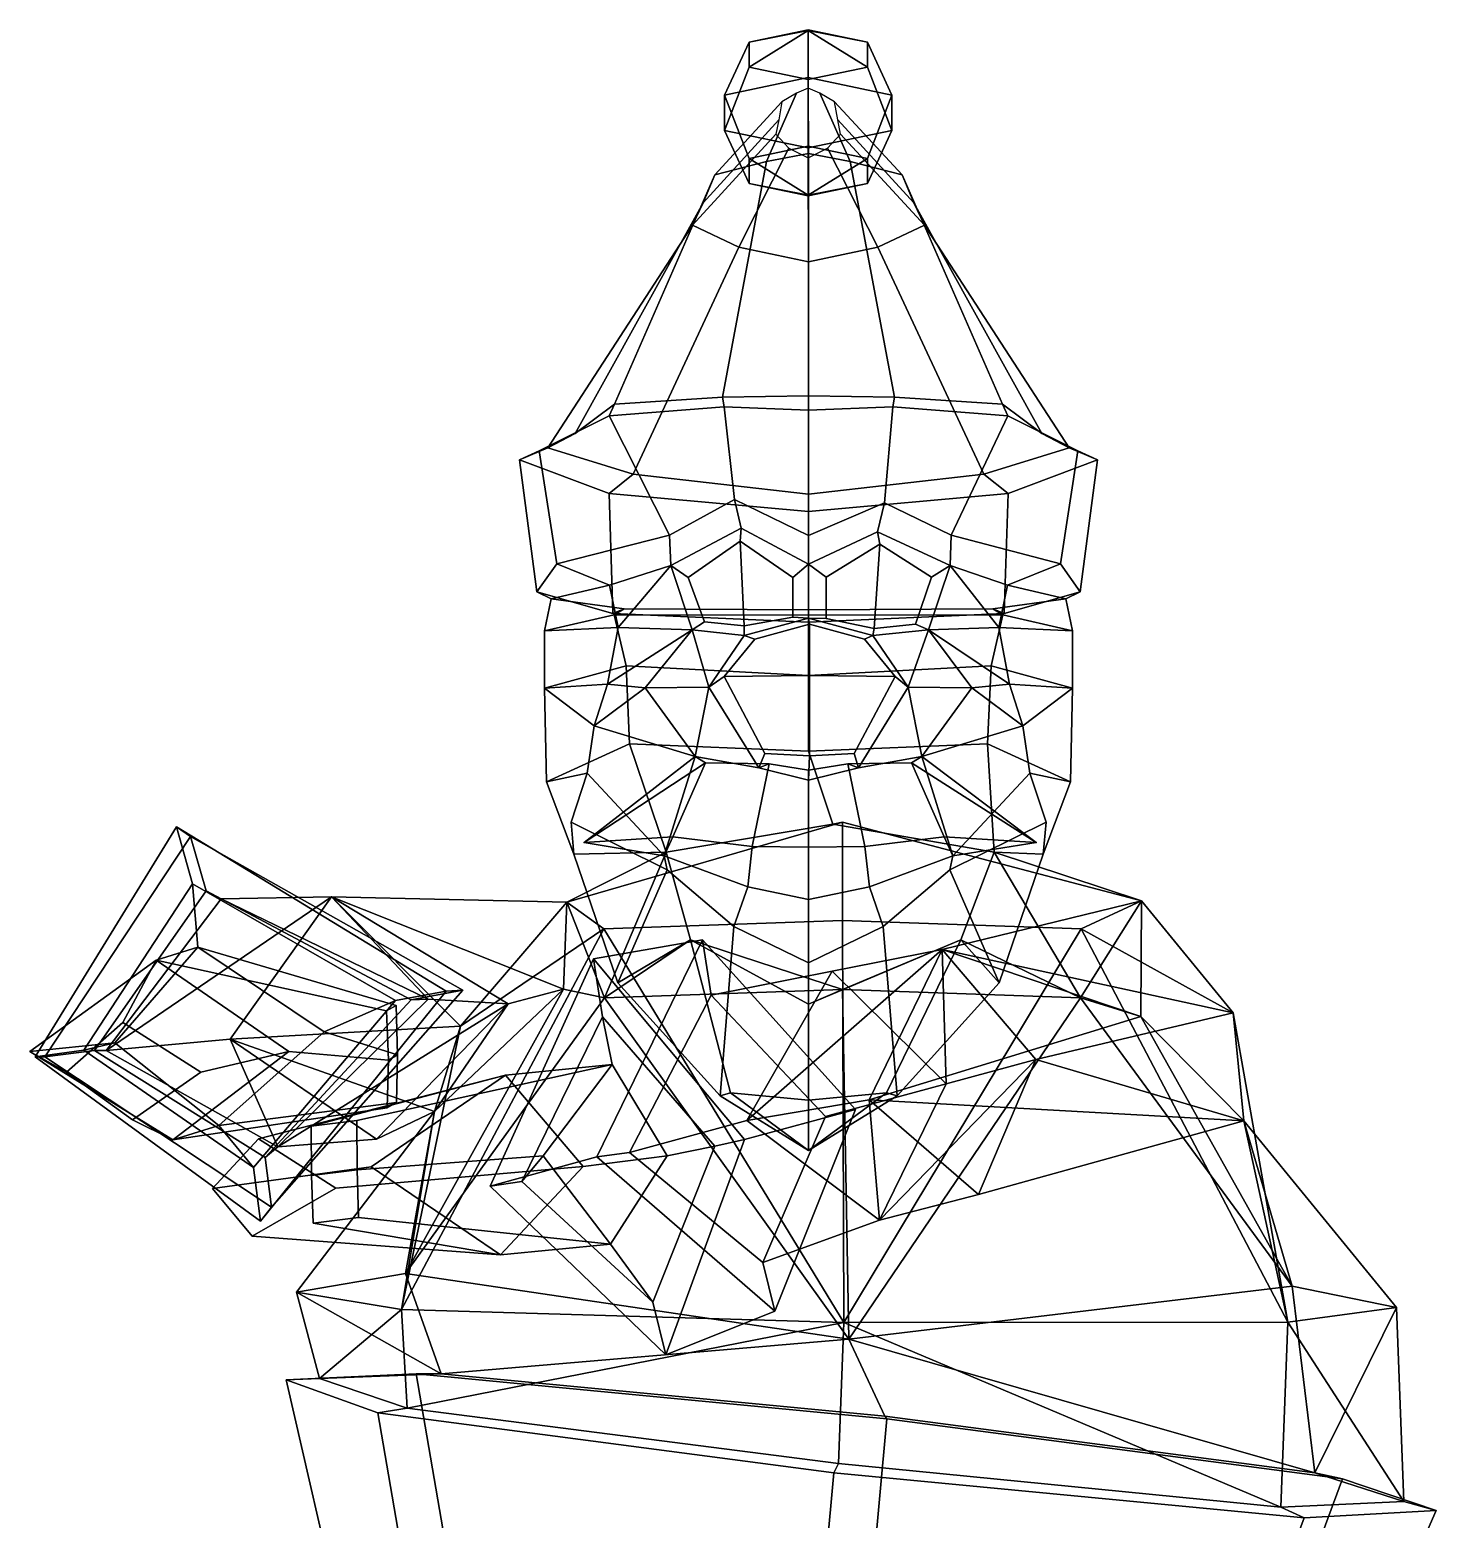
# Model space of a CAD drawing. Extents: x -189 to 135, y -160 to 354.
# Drawn here: x -188.8 to 134.8, y 11.5 to 354.3 of the extents above; entities that cross this region are included whole.
import ezdxf

# ---------------------------------------------------------------- set-up
doc = ezdxf.new("R2010")
doc.units = 0

msp = doc.modelspace()

# ---------------------------------------------------------------- linework, layer by layer
for p in [(-61.246037, 167.250183, 68.868019), (42.760532, 167.250183, 68.868019)]:
    msp.add_point(p)
for points in [[(-23.325203, 351.411102, -37.541473), (-9.716311, 354.270081, -44.436543), (-9.71631, 343.254242, -55.698215), (-28.96221, 339.21109, -45.947186)], [(-9.716318, 342.834259, -16.856428), (-9.716314, 354.0961, -28.347719), (-23.325207, 345.693207, -23.751446)], [(-23.325207, 345.693207, -23.751446), (-9.716314, 354.0961, -28.347719), (-23.325203, 351.411102, -37.541473)], [(-9.716314, 354.0961, -28.347719), (-9.716311, 354.270081, -44.436543), (-23.325203, 351.411102, -37.541473)], [(-9.716318, 342.834259, -16.856428), (3.892607, 345.693207, -23.751442), (-9.716314, 354.0961, -28.347719)], [(-9.716314, 354.0961, -28.347719), (3.89261, 351.411102, -37.54147), (-9.716311, 354.270081, -44.436543)], [(3.892607, 345.693207, -23.751442), (3.89261, 351.411102, -37.54147), (-9.716314, 354.0961, -28.347719)], [(3.89261, 351.411102, -37.54147), (9.529583, 339.21109, -45.947182), (-9.71631, 343.254242, -55.698215), (-9.716311, 354.270081, -44.436543)], [(-28.962214, 331.124756, -26.445065), (-23.325207, 345.693207, -23.751446), (-23.325203, 351.411102, -37.541473), (-28.96221, 339.21109, -45.947186)], [(9.529578, 331.124756, -26.445061), (9.529583, 339.21109, -45.947182), (3.89261, 351.411102, -37.54147), (3.892607, 345.693207, -23.751442)], [(-9.716318, 327.081604, -16.694059), (-9.716318, 342.834259, -16.856428), (-23.325207, 345.693207, -23.751446), (-28.962214, 331.124756, -26.445065)], [(-23.325201, 324.642609, -48.640751), (-28.96221, 339.21109, -45.947186), (-9.71631, 343.254242, -55.698215), (-9.71631, 327.501556, -55.535816)], [(-9.716318, 327.081604, -16.694059), (9.529578, 331.124756, -26.445061), (3.892607, 345.693207, -23.751442), (-9.716318, 342.834259, -16.856428)], [(3.89261, 324.642609, -48.640747), (-9.71631, 327.501556, -55.535816), (-9.71631, 343.254242, -55.698215), (9.529583, 339.21109, -45.947182)], [(-12.421725, 339.680786, -24.377979), (-15.762225, 337.685394, -25.217972), (-31.231339, 320.869385, 27.501934), (-19.30098, 323.973419, 32.629059)], [(-9.726303, 340.845306, -23.887758), (-12.421725, 339.680786, -24.377979), (-19.30098, 323.973419, 32.629059), (-9.674472, 325.784943, 35.621243)], [(-9.726303, 340.845306, -23.887758), (-9.674472, 325.784943, 35.621243), (-0.047965, 323.973419, 32.629063), (-7.030881, 339.680786, -24.377977)], [(-7.030881, 339.680786, -24.377977), (-0.047965, 323.973419, 32.629063), (11.882394, 320.869354, 27.501938), (-3.690381, 337.685364, -25.21797)], [(-15.762225, 337.685394, -25.217972), (-16.512241, 333.5755, -26.948055), (-33.909966, 314.476013, 16.941765), (-31.231339, 320.869385, 27.501934)], [(-28.962214, 331.124756, -26.445065), (-28.96221, 339.21109, -45.947186), (-23.325201, 324.642609, -48.640751), (-23.325205, 318.924713, -34.850719)], [(-3.690381, 337.685364, -25.21797), (11.882394, 320.869354, 27.501938), (14.561018, 314.476013, 16.941769), (-2.940366, 333.5755, -26.948053)], [(9.529578, 331.124756, -26.445061), (3.892606, 318.924713, -34.850716), (3.89261, 324.642609, -48.640747), (9.529583, 339.21109, -45.947182)], [(-16.512241, 333.5755, -26.948055), (-17.198902, 330.260315, -28.343615), (-36.362324, 309.318878, 8.423484), (-33.909966, 314.476013, 16.941765)], [(-2.940366, 333.5755, -26.948053), (14.561018, 314.476013, 16.941769), (17.01338, 309.318878, 8.423487), (-2.253705, 330.260284, -28.343613)], [(-17.198902, 330.260315, -28.343615), (-14.197957, 327.019592, -29.707785), (-25.644663, 304.277618, 0.096671), (-36.362324, 309.318878, 8.423484)], [(-9.716318, 327.081604, -16.694059), (-28.962214, 331.124756, -26.445065), (-23.325205, 318.924713, -34.850719), (-9.716315, 316.065765, -27.955706)], [(-9.716318, 327.081604, -16.694059), (-9.716315, 316.065765, -27.955706), (3.892606, 318.924713, -34.850716), (9.529578, 331.124756, -26.445061)], [(-2.253705, 330.260284, -28.343613), (17.01338, 309.318878, 8.423487), (6.295712, 304.277618, 0.096673), (-5.254653, 327.019592, -29.707783)], [(-9.646475, 270.067078, 78.270561), (-9.674472, 325.784943, 35.621243), (-19.30098, 323.973419, 32.629059), (-29.434738, 269.73584, 70.84288)], [(-14.197957, 327.019592, -29.707785), (-9.726305, 324.836395, -30.626842), (-9.674476, 300.881409, -5.513037), (-25.644663, 304.277618, 0.096671)], [(-9.716321, 316.239716, -44.044472), (-23.325201, 324.642609, -48.640751), (-9.71631, 327.501556, -55.535816)], [(-5.254653, 327.019592, -29.707783), (6.295712, 304.277618, 0.096673), (-9.674476, 300.881409, -5.513037), (-9.726305, 324.836395, -30.626842)], [(-9.716321, 316.239716, -44.044472), (-9.71631, 327.501556, -55.535816), (3.89261, 324.642609, -48.640747)], [(-9.646475, 270.067078, 78.270561), (10.141786, 269.73584, 70.84288), (-0.047965, 323.973419, 32.629063), (-9.674472, 325.784943, 35.621243)], [(-54.295044, 268.092407, 57.977634), (-29.434738, 269.73584, 70.84288), (-19.30098, 323.973419, 32.629059), (-31.231339, 320.869385, 27.501934)], [(-23.325205, 318.924713, -34.850719), (-23.325201, 324.642609, -48.640751), (-9.716321, 316.239716, -44.044472)], [(3.892606, 318.924713, -34.850716), (-9.716321, 316.239716, -44.044472), (3.89261, 324.642609, -48.640747)], [(35.002098, 268.092407, 57.977634), (11.882394, 320.869354, 27.501938), (-0.047965, 323.973419, 32.629063), (10.141786, 269.73584, 70.84288)], [(-63.335575, 261.394897, 30.530447), (-54.295044, 268.092407, 57.977634), (-31.231339, 320.869385, 27.501934), (-33.909966, 314.476013, 16.941765)], [(-9.716315, 316.065765, -27.955706), (-23.325205, 318.924713, -34.850719), (-9.716321, 316.239716, -44.044472)], [(-9.716315, 316.065765, -27.955706), (-9.716321, 316.239716, -44.044472), (3.892606, 318.924713, -34.850716)], [(44.042629, 261.394897, 30.530447), (14.561018, 314.476013, 16.941769), (11.882394, 320.869354, 27.501938), (35.002098, 268.092407, 57.977634)], [(-69.605515, 258.080444, 7.562249), (-63.335575, 261.394897, 30.530447), (-33.909966, 314.476013, 16.941765), (-36.362324, 309.318878, 8.423484)], [(50.312569, 258.080444, 7.562249), (17.01338, 309.318878, 8.423487), (14.561018, 314.476013, 16.941769), (44.042629, 261.394897, 30.530447)], [(-50.017601, 252.001343, -13.176734), (-69.605515, 258.080444, 7.562249), (-36.362324, 309.318878, 8.423484), (-25.644663, 304.277618, 0.096671)], [(30.724648, 252.001343, -13.176734), (6.295712, 304.277618, 0.096673), (17.01338, 309.318878, 8.423487), (50.312569, 258.080444, 7.562249)], [(-9.646475, 247.436005, -32.145149), (-50.017601, 252.001343, -13.176734), (-25.644663, 304.277618, 0.096671), (-9.674476, 300.881409, -5.513037)], [(-9.646475, 247.436005, -32.145149), (-9.674476, 300.881409, -5.513037), (6.295712, 304.277618, 0.096673), (30.724648, 252.001343, -13.176734)], [(-55.537395, 265.413269, 62.589275), (-54.295044, 268.092407, 57.977634), (-63.335575, 261.394897, 30.530447), (-71.634254, 257.338562, 31.940395)], [(-29.046074, 267.478363, 75.748207), (-29.434738, 269.73584, 70.84288), (-54.295044, 268.092407, 57.977634), (-55.537395, 265.413269, 62.589275)], [(-26.689247, 246.201416, 79.95623), (-29.046074, 267.478363, 75.748207), (-55.537395, 265.413269, 62.589275), (-41.629982, 237.955627, 68.841789)], [(-9.646475, 266.730194, 81.863716), (-9.646475, 270.067078, 78.270561), (-29.434738, 269.73584, 70.84288), (-29.046074, 267.478363, 75.748207)], [(-9.646475, 237.872467, 84.180244), (-9.646475, 266.730194, 81.863716), (-29.046074, 267.478363, 75.748207), (-26.689247, 246.201416, 79.95623)], [(-9.646475, 266.730194, 81.863716), (9.753121, 267.478363, 75.748207), (10.141786, 269.73584, 70.84288), (-9.646475, 270.067078, 78.270561)], [(-9.646475, 237.872467, 84.180244), (7.800021, 245.397034, 80.026604), (9.753121, 267.478363, 75.748207), (-9.646475, 266.730194, 81.863716)], [(7.800021, 245.397034, 80.026604), (23.209072, 237.955627, 68.841797), (36.24445, 265.413239, 62.589275), (9.753121, 267.478363, 75.748207)], [(9.753121, 267.478363, 75.748207), (36.24445, 265.413239, 62.589275), (35.002098, 268.092407, 57.977634), (10.141786, 269.73584, 70.84288)], [(36.24445, 265.413239, 62.589275), (52.341305, 257.338562, 31.940395), (44.042629, 261.394897, 30.530447), (35.002098, 268.092407, 57.977634)], [(-41.629982, 237.955627, 68.841789), (-55.537395, 265.413269, 62.589275), (-71.634254, 257.338562, 31.940395), (-67.587189, 231.383728, 50.281738)], [(23.209072, 237.955627, 68.841797), (48.294247, 231.383728, 50.281738), (52.341305, 257.338562, 31.940395), (36.24445, 265.413239, 62.589275)], [(-71.634254, 257.338562, 31.940395), (-63.335575, 261.394897, 30.530447), (-69.605515, 258.080444, 7.562249), (-76.159943, 255.327576, 6.138648)], [(52.341305, 257.338562, 31.940395), (56.866997, 255.327576, 6.138648), (50.312569, 258.080444, 7.562249), (44.042629, 261.394897, 30.530447)], [(-76.159943, 255.327576, 6.138648), (-69.605515, 258.080444, 7.562249), (-50.017601, 252.001343, -13.176734), (-55.546318, 247.550171, -16.610558)], [(-67.587189, 231.383728, 50.281738), (-71.634254, 257.338562, 31.940395), (-76.159943, 255.327576, 6.138648), (-72.160606, 224.944366, 12.979935)], [(56.866997, 255.327576, 6.138648), (36.253368, 247.550171, -16.610558), (30.724648, 252.001343, -13.176734), (50.312569, 258.080444, 7.562249)], [(48.294247, 231.383728, 50.281738), (52.867661, 224.944366, 12.979935), (56.866997, 255.327576, 6.138648), (52.341305, 257.338562, 31.940395)], [(-72.160606, 224.944366, 12.979935), (-76.159943, 255.327576, 6.138648), (-55.546318, 247.550171, -16.610558), (-54.65099, 219.937134, -12.833928)], [(52.867661, 224.944366, 12.979935), (35.358044, 219.937134, -12.833928), (36.253368, 247.550171, -16.610558), (56.866997, 255.327576, 6.138648)], [(-55.546318, 247.550171, -16.610558), (-50.017601, 252.001343, -13.176734), (-9.646475, 247.436005, -32.145149), (-9.646475, 243.437347, -36.364677)], [(36.253368, 247.550171, -16.610558), (-9.646475, 243.437347, -36.364677), (-9.646475, 247.436005, -32.145149), (30.724648, 252.001343, -13.176734)], [(-54.65099, 219.937134, -12.833928), (-55.546318, 247.550171, -16.610558), (-9.646475, 243.437347, -36.364677), (-9.646475, 217.929108, -32.501865)], [(35.358044, 219.937134, -12.833928), (-9.646475, 217.929108, -32.501865), (-9.646475, 243.437347, -36.364677), (36.253368, 247.550171, -16.610558)], [(-26.689247, 246.201416, 79.95623), (-41.629982, 237.955627, 68.841789), (-41.337273, 231.022278, 67.341797), (-25.120556, 239.555267, 79.305389)], [(-9.646475, 237.872467, 84.180244), (-26.689247, 246.201416, 79.95623), (-25.120556, 239.555267, 79.305389), (-9.646475, 231.26413, 81.456535)], [(-9.646475, 237.872467, 84.180244), (-9.646475, 231.26413, 81.456535), (6.231327, 238.748413, 79.319466), (7.800021, 245.397034, 80.026604)], [(7.800021, 245.397034, 80.026604), (6.231327, 238.748413, 79.319466), (22.916359, 231.022278, 67.341797), (23.209072, 237.955627, 68.841797)], [(-55.42165, 226.445709, 50.702229), (-41.337273, 231.022278, 67.341797), (-41.629982, 237.955627, 68.841789), (-67.587189, 231.383728, 50.281738)], [(-25.379404, 236.582703, 76.842583), (-25.120556, 239.555267, 79.305389), (-41.337273, 231.022278, 67.341797), (-37.316536, 228.213989, 67.027008)], [(-24.480047, 217.0896, 75.013054), (-25.379404, 236.582703, 76.842583), (-37.316536, 228.213989, 67.027008), (-33.569534, 218.02417, 69.92083)], [(-25.379404, 236.582703, 76.842583), (-13.231529, 228.210815, 78.468613), (-9.646475, 231.26413, 81.456535), (-25.120556, 239.555267, 79.305389)], [(-13.231529, 228.210815, 78.468613), (-25.379404, 236.582703, 76.842583), (-24.480047, 217.0896, 75.013054), (-13.231529, 219.093567, 79.312813)], [(6.738199, 235.887573, 76.641533), (6.231327, 238.748413, 79.319466), (-9.646475, 231.26413, 81.456535), (-5.608282, 228.330078, 78.648926)], [(6.738199, 235.887573, 76.641533), (18.657543, 228.333496, 64.523514), (22.916359, 231.022278, 67.341797), (6.231327, 238.748413, 79.319466)], [(36.1287, 226.445709, 50.702229), (48.294247, 231.383728, 50.281738), (23.209072, 237.955627, 68.841797), (22.916359, 231.022278, 67.341797)], [(-5.608282, 228.330078, 78.648926), (-5.608282, 218.82547, 79.69117), (5.421185, 216.477234, 74.382843), (6.738199, 235.887573, 76.641533)], [(5.421185, 216.477234, 74.382843), (14.98351, 217.473267, 68.096123), (18.657543, 228.333496, 64.523514), (6.738199, 235.887573, 76.641533)], [(-67.587189, 231.383728, 50.281738), (-72.160606, 224.944366, 12.979935), (-68.855064, 223.28125, 13.785973), (-55.42165, 226.445709, 50.702229)], [(-53.448898, 216.74408, 51.028885), (-41.337273, 231.022278, 67.341797), (-55.42165, 226.445709, 50.702229)], [(-36.407005, 216.183472, 70.922173), (-41.337273, 231.022278, 67.341797), (-53.448898, 216.74408, 51.028885)], [(-33.569534, 218.02417, 69.92083), (-37.316536, 228.213989, 67.027008), (-41.337273, 231.022278, 67.341797), (-36.407005, 216.183472, 70.922173)], [(-13.231529, 219.093567, 79.312813), (-9.646475, 218.84613, 82.517212), (-9.646475, 231.26413, 81.456535), (-13.231529, 228.210815, 78.468613)], [(-5.608282, 218.82547, 79.69117), (-5.608282, 228.330078, 78.648926), (-9.646475, 231.26413, 81.456535), (-9.646475, 218.84613, 82.517212)], [(14.98351, 217.473267, 68.096123), (17.986094, 216.183472, 70.922173), (22.916359, 231.022278, 67.341797), (18.657543, 228.333496, 64.523514)], [(17.986094, 216.183472, 70.922173), (34.155945, 216.74408, 51.028885), (22.916359, 231.022278, 67.341797)], [(34.155945, 216.74408, 51.028885), (36.1287, 226.445709, 50.702229), (22.916359, 231.022278, 67.341797)], [(48.294247, 231.383728, 50.281738), (36.1287, 226.445709, 50.702229), (49.562122, 223.28125, 13.785973), (52.867661, 224.944366, 12.979935)], [(-55.42165, 226.445709, 50.702229), (-68.855064, 223.28125, 13.785973), (-70.359474, 215.927917, 14.835045), (-53.448898, 216.74408, 51.028885)], [(36.1287, 226.445709, 50.702229), (34.155945, 216.74408, 51.028885), (51.066525, 215.927917, 14.835045), (49.562122, 223.28125, 13.785973)], [(-72.160606, 224.944366, 12.979935), (-54.65099, 219.937134, -12.833928), (-52.064861, 220.985962, -12.527036), (-68.855064, 223.28125, 13.785973)], [(-70.359474, 215.927917, 14.835045), (-68.855064, 223.28125, 13.785973), (-52.064861, 220.985962, -12.527036), (-54.377224, 219.6073, -14.954597)], [(52.867661, 224.944366, 12.979935), (49.562122, 223.28125, 13.785973), (32.771915, 220.985962, -12.527036), (35.358044, 219.937134, -12.833928)], [(51.066525, 215.927917, 14.835045), (35.08427, 219.6073, -14.954597), (32.771915, 220.985962, -12.527036), (49.562122, 223.28125, 13.785973)], [(-70.381256, 202.734009, 17.013977), (-70.359474, 215.927917, 14.835045), (-54.377224, 219.6073, -14.954597), (-51.632446, 207.910248, -16.438326)], [(-54.65099, 219.937134, -12.833928), (-9.646475, 217.929108, -32.501865), (-9.646474, 220.75943, -29.68644), (-52.064861, 220.985962, -12.527036)], [(-54.377224, 219.6073, -14.954597), (-52.064861, 220.985962, -12.527036), (-9.646474, 220.75943, -29.68644), (-9.646474, 219.533142, -30.032234)], [(-51.632446, 207.910248, -16.438326), (-54.377224, 219.6073, -14.954597), (-9.646474, 219.533142, -30.032234), (-9.64647, 205.656921, -28.572916)], [(35.358044, 219.937134, -12.833928), (32.771915, 220.985962, -12.527036), (-9.646474, 220.75943, -29.68644), (-9.646475, 217.929108, -32.501865)], [(35.08427, 219.6073, -14.954597), (-9.646474, 219.533142, -30.032234), (-9.646474, 220.75943, -29.68644), (32.771915, 220.985962, -12.527036)], [(32.339497, 207.910248, -16.438326), (-9.64647, 205.656921, -28.572916), (-9.646474, 219.533142, -30.032234), (35.08427, 219.6073, -14.954597)], [(51.08831, 202.734009, 17.013977), (32.339497, 207.910248, -16.438326), (35.08427, 219.6073, -14.954597), (51.066525, 215.927917, 14.835045)], [(-53.448898, 216.74408, 51.028885), (-70.359474, 215.927917, 14.835045), (-70.381256, 202.734009, 17.013977), (-55.890667, 203.644897, 50.877708)], [(-55.890667, 203.644897, 50.877708), (-36.407005, 216.183472, 70.922173), (-53.448898, 216.74408, 51.028885)], [(-47.236691, 202.828186, 74.098724), (-36.407005, 216.183472, 70.922173), (-55.890667, 203.644897, 50.877708)], [(-47.236691, 202.828186, 74.098724), (-32.604931, 202.981506, 77.133156), (-36.407005, 216.183472, 70.922173)], [(-24.480047, 217.0896, 75.013054), (-33.569534, 218.02417, 69.92083), (-36.407005, 216.183472, 70.922173), (-24.447155, 214.902557, 77.208885)], [(-32.604931, 202.981506, 77.133156), (-24.447155, 214.902557, 77.208885), (-36.407005, 216.183472, 70.922173)], [(-9.388092, 205.642883, 101.039063), (-9.388092, 217.459778, 96.909035), (-22.010967, 214.025513, 93.392517), (-29.087296, 205.461182, 94.589851)], [(-24.480047, 217.0896, 75.013054), (-24.447155, 214.902557, 77.208885), (-9.646475, 218.84613, 82.517212), (-13.231529, 219.093567, 79.312813)], [(-9.388092, 217.459778, 96.909035), (-9.646475, 218.84613, 82.517212), (-24.447155, 214.902557, 77.208885), (-22.010967, 214.025513, 93.392517)], [(-9.388092, 217.459778, 96.909035), (3.23478, 214.025513, 93.392517), (5.154204, 214.902557, 77.208885), (-9.646475, 218.84613, 82.517212)], [(5.421185, 216.477234, 74.382843), (-5.608282, 218.82547, 79.69117), (-9.646475, 218.84613, 82.517212), (5.154204, 214.902557, 77.208885)], [(-9.388092, 205.642883, 101.039063), (10.311109, 205.461182, 94.589851), (3.23478, 214.025513, 93.392517), (-9.388092, 217.459778, 96.909035)], [(5.421185, 216.477234, 74.382843), (5.154204, 214.902557, 77.208885), (17.986094, 216.183472, 70.922173), (14.98351, 217.473267, 68.096123)], [(13.311982, 202.981506, 77.133156), (17.986094, 216.183472, 70.922173), (5.154204, 214.902557, 77.208885)], [(27.943741, 202.828186, 74.098724), (17.986094, 216.183472, 70.922173), (13.311982, 202.981506, 77.133156)], [(36.597721, 203.644897, 50.877708), (34.155945, 216.74408, 51.028885), (17.986094, 216.183472, 70.922173)], [(27.943741, 202.828186, 74.098724), (36.597721, 203.644897, 50.877708), (17.986094, 216.183472, 70.922173)], [(34.155945, 216.74408, 51.028885), (36.597721, 203.644897, 50.877708), (51.08831, 202.734009, 17.013977), (51.066525, 215.927917, 14.835045)], [(-29.087296, 205.461182, 94.589851), (-22.010967, 214.025513, 93.392517), (-24.447155, 214.902557, 77.208885), (-32.604931, 202.981506, 77.133156)], [(10.311109, 205.461182, 94.589851), (13.311982, 202.981506, 77.133156), (5.154204, 214.902557, 77.208885), (3.23478, 214.025513, 93.392517)], [(-69.944901, 181.179749, 18.376663), (-70.381256, 202.734009, 17.013977), (-51.632446, 207.910248, -16.438326), (-50.839729, 189.922577, -13.527478)], [(-50.839729, 189.922577, -13.527478), (-51.632446, 207.910248, -16.438326), (-9.64647, 205.656921, -28.572916), (-9.64647, 188.296875, -24.141756)], [(31.54678, 189.922577, -13.527479), (-9.64647, 188.296875, -24.141756), (-9.64647, 205.656921, -28.572916), (32.339497, 207.910248, -16.438326)], [(50.651958, 181.179749, 18.376663), (31.54678, 189.922577, -13.527479), (32.339497, 207.910248, -16.438326), (51.08831, 202.734009, 17.013977)], [(-55.890667, 203.644897, 50.877708), (-70.381256, 202.734009, 17.013977), (-58.956741, 194.121521, 50.32093)], [(-60.562485, 183.19165, 50.499634), (-58.956741, 194.121521, 50.32093), (-70.381256, 202.734009, 17.013977), (-69.944901, 181.179749, 18.376663)], [(-58.956741, 194.121521, 50.32093), (-47.236691, 202.828186, 74.098724), (-55.890667, 203.644897, 50.877708)], [(-35.74007, 187.014832, 70.981293), (-47.236691, 202.828186, 74.098724), (-58.956741, 194.121521, 50.32093)], [(-35.74007, 187.014832, 70.981293), (-32.604931, 202.981506, 77.133156), (-47.236691, 202.828186, 74.098724)], [(-21.112936, 184.39447, 76.88443), (-32.604931, 202.981506, 77.133156), (-35.74007, 187.014832, 70.981293)], [(-19.662968, 187.713196, 89.754158), (-29.087296, 205.461182, 94.589851), (-32.604931, 202.981506, 77.133156), (-21.112936, 184.39447, 76.88443)], [(-9.388092, 187.191711, 94.984184), (-9.388092, 205.642883, 101.039063), (-29.087296, 205.461182, 94.589851), (-19.662968, 187.713196, 89.754158)], [(-9.388092, 187.191711, 94.984184), (0.886782, 187.713196, 89.754158), (10.311109, 205.461182, 94.589851), (-9.388092, 205.642883, 101.039063)], [(0.886782, 187.713196, 89.754158), (1.819986, 184.39447, 76.88443), (13.311982, 202.981506, 77.133156), (10.311109, 205.461182, 94.589851)], [(1.819986, 184.39447, 76.88443), (16.447121, 187.014832, 70.981293), (13.311982, 202.981506, 77.133156)], [(16.447121, 187.014832, 70.981293), (27.943741, 202.828186, 74.098724), (13.311982, 202.981506, 77.133156)], [(16.447121, 187.014832, 70.981293), (39.663795, 194.121521, 50.32093), (27.943741, 202.828186, 74.098724)], [(39.663795, 194.121521, 50.32093), (36.597721, 203.644897, 50.877708), (27.943741, 202.828186, 74.098724)], [(36.597721, 203.644897, 50.877708), (39.663795, 194.121521, 50.32093), (51.08831, 202.734009, 17.013977)], [(41.269539, 183.19165, 50.499634), (50.651958, 181.179749, 18.376663), (51.08831, 202.734009, 17.013977), (39.663795, 194.121521, 50.32093)], [(-60.562485, 183.19165, 50.499634), (-42.84808, 164.188873, 77.290642), (-35.74007, 187.014832, 70.981293), (-58.956741, 194.121521, 50.32093)], [(41.269539, 183.19165, 50.499634), (39.663795, 194.121521, 50.32093), (16.447121, 187.014832, 70.981293), (23.555128, 164.188873, 77.290642)], [(-63.61636, 164.568085, 22.485777), (-69.944901, 181.179749, 18.376663), (-50.839729, 189.922577, -13.527478), (-42.431015, 165.041321, 20.870911)], [(-42.431015, 165.041321, 20.870911), (-50.839729, 189.922577, -13.527478), (-9.64647, 188.296875, -24.141756), (-4.091341, 171.476776, 0.256143)], [(33.053051, 165.041321, 20.870911), (-4.091341, 171.476776, 0.256143), (-9.64647, 188.296875, -24.141756), (31.54678, 189.922577, -13.527479)], [(44.32341, 164.568085, 22.485775), (33.053051, 165.041321, 20.870911), (31.54678, 189.922577, -13.527479), (50.651958, 181.179749, 18.376663)], [(-33.373878, 185.594177, 84.981514), (-35.74007, 187.014832, 70.981293), (-61.246037, 167.250183, 68.868019)], [(-61.246037, 167.250183, 68.868019), (-35.74007, 187.014832, 70.981293), (-42.84808, 164.188873, 77.290642)], [(-40.851082, 168.545471, 87.375526), (-33.373878, 185.594177, 84.981514), (-61.246037, 167.250183, 68.868019)], [(-18.67651, 185.331909, 85.098625), (-33.373878, 185.594177, 84.981514), (-40.851082, 168.545471, 87.375526), (-22.637463, 166.354156, 96.043091)], [(-33.373878, 185.594177, 84.981514), (-18.67651, 185.331909, 85.098625), (-21.112936, 184.39447, 76.88443), (-35.74007, 187.014832, 70.981293)], [(-22.637463, 166.354156, 96.043091), (-9.646475, 166.150696, 96.726799), (-9.646475, 183.917908, 87.847191), (-18.67651, 185.331909, 85.098625)], [(-9.388092, 187.191711, 94.984184), (-19.662968, 187.713196, 89.754158), (-21.112936, 184.39447, 76.88443), (-9.646475, 181.607117, 82.803917)], [(-9.646475, 183.917908, 87.847191), (-9.646475, 181.607117, 82.803917), (-21.112936, 184.39447, 76.88443), (-18.67651, 185.331909, 85.098625)], [(-9.388092, 187.191711, 94.984184), (-9.646475, 181.607117, 82.803917), (1.819986, 184.39447, 76.88443), (0.886782, 187.713196, 89.754158)], [(3.344512, 166.354156, 96.043091), (-0.616439, 185.331909, 85.098625), (-9.646475, 183.917908, 87.847191), (-9.646475, 166.150696, 96.726799)], [(-9.646475, 183.917908, 87.847191), (-0.616439, 185.331909, 85.098625), (1.819986, 184.39447, 76.88443), (-9.646475, 181.607117, 82.803917)], [(14.080932, 185.594177, 84.981514), (16.447121, 187.014832, 70.981293), (1.819986, 184.39447, 76.88443), (-0.616439, 185.331909, 85.098625)], [(-0.616439, 185.331909, 85.098625), (3.344512, 166.354156, 96.043091), (21.558132, 168.545471, 87.375526), (14.080932, 185.594177, 84.981514)], [(14.080932, 185.594177, 84.981514), (42.760532, 167.250183, 68.868019), (16.447121, 187.014832, 70.981293)], [(21.558132, 168.545471, 87.375526), (42.760532, 167.250183, 68.868019), (14.080932, 185.594177, 84.981514)], [(42.760532, 167.250183, 68.868019), (23.555128, 164.188873, 77.290642), (16.447121, 187.014832, 70.981293)], [(-63.61636, 164.568085, 22.485777), (-64.285706, 171.933563, 53.669914), (-60.562485, 183.19165, 50.499634), (-69.944901, 181.179749, 18.376663)], [(-60.562485, 183.19165, 50.499634), (-64.285706, 171.933563, 53.669914), (-42.164909, 160.967133, 68.279457), (-42.84808, 164.188873, 77.290642)], [(41.269539, 183.19165, 50.499634), (23.555128, 164.188873, 77.290642), (22.871958, 160.967133, 68.279457), (44.992767, 171.933563, 53.669914)], [(44.32341, 164.568085, 22.485775), (50.651958, 181.179749, 18.376663), (41.269539, 183.19165, 50.499634), (44.992767, 171.933563, 53.669914)], [(-1.853932, 171.927277, 3.529094), (-1.857344, 149.316742, -47.529369), (-56.752666, 147.36026, -38.371311), (-65.285782, 153.520935, -3.132506)], [(-1.853932, 171.927277, 3.529094), (-65.285782, 153.520935, -3.132506), (-42.431015, 165.041321, 20.870911), (-4.091341, 171.476776, 0.256143)], [(-42.164909, 160.967133, 68.279457), (-64.285706, 171.933563, 53.669914), (-63.61636, 164.568085, 22.485777), (-53.538292, 134.920624, 38.480202)], [(-4.091341, 171.476776, 0.256143), (33.053051, 165.041321, 20.870911), (66.996849, 153.821899, -4.256227), (-1.853932, 171.927277, 3.529094)], [(-1.853932, 171.927277, 3.529094), (66.996849, 153.821899, -4.256227), (53.064346, 147.36026, -38.371311), (-1.857344, 149.316742, -47.529369)], [(22.871958, 160.967133, 68.279457), (34.245342, 134.920624, 38.480202), (44.32341, 164.568085, 22.485775), (44.992767, 171.933563, 53.669914)], [(-187.613983, 117.922363, 201.406464), (-155.059601, 170.840881, 203.453598), (-151.840088, 168.601837, 171.296402), (-185.347565, 117.903961, 168.362885)], [(-187.613983, 117.922363, 201.406464), (-176.367905, 119.41983, 202.422226), (-151.407471, 157.732666, 203.810806), (-155.059601, 170.840881, 203.453598)], [(-185.347565, 117.903961, 168.362885), (-151.840088, 168.601837, 171.296402), (-148.274597, 156.103485, 171.644531), (-173.925751, 119.383759, 169.394623)], [(-89.179237, 133.241699, 177.043839), (-151.840088, 168.601837, 171.296402), (-155.059601, 170.840881, 203.453598), (-92.991646, 133.01355, 209.947861)], [(-92.991646, 133.01355, 209.947861), (-155.059601, 170.840881, 203.453598), (-151.407471, 157.732666, 203.810806), (-104.684319, 130.852539, 208.89299)], [(-89.179237, 133.241699, 177.043839), (-101.070953, 131.003296, 175.9711), (-148.274597, 156.103485, 171.644531), (-151.840088, 168.601837, 171.296402)], [(-42.84808, 164.188873, 77.290642), (-40.851082, 168.545471, 87.375526), (-61.246037, 167.250183, 68.868019)], [(-22.637463, 166.354156, 96.043091), (-40.851082, 168.545471, 87.375526), (-42.84808, 164.188873, 77.290642), (-23.63909, 157.055115, 86.137466)], [(3.344512, 166.354156, 96.043091), (4.346138, 157.055115, 86.137466), (23.555128, 164.188873, 77.290642), (21.558132, 168.545471, 87.375526)], [(23.555128, 164.188873, 77.290642), (42.760532, 167.250183, 68.868019), (21.558132, 168.545471, 87.375526)], [(-65.285782, 153.520935, -3.132506), (-56.614574, 131.507935, 57.262676), (-42.431015, 165.041321, 20.870911)], [(-53.538292, 134.920624, 38.480202), (-63.61636, 164.568085, 22.485777), (-42.431015, 165.041321, 20.870911), (-36.828579, 144.857635, 44.928471)], [(-56.614574, 131.507935, 57.262676), (-36.828579, 144.857635, 44.928471), (-42.431015, 165.041321, 20.870911)], [(-9.646475, 166.150696, 96.726799), (-22.637463, 166.354156, 96.043091), (-23.63909, 157.055115, 86.137466), (-9.646475, 154.088318, 91.608833)], [(-9.646475, 166.150696, 96.726799), (-9.646475, 154.088318, 91.608833), (4.346138, 157.055115, 86.137466), (3.344512, 166.354156, 96.043091)], [(34.245342, 134.920624, 38.480202), (25.358881, 144.857635, 44.928471), (33.053051, 165.041321, 20.870911), (44.32341, 164.568085, 22.485775)], [(52.935226, 131.507935, 57.262672), (33.053051, 165.041321, 20.870911), (25.358881, 144.857635, 44.928471)], [(66.996849, 153.821899, -4.256227), (33.053051, 165.041321, 20.870911), (52.935226, 131.507935, 57.262672)], [(-26.821384, 147.903625, 88.185318), (-23.63909, 157.055115, 86.137466), (-42.84808, 164.188873, 77.290642), (-42.164909, 160.967133, 68.279457)], [(7.528431, 147.903625, 88.185318), (22.871958, 160.967133, 68.279457), (23.555128, 164.188873, 77.290642), (4.346138, 157.055115, 86.137466)], [(-169.232285, 121.142365, 196.763351), (-150.118286, 143.163635, 199.703949), (-151.407471, 157.732666, 203.810806), (-176.367905, 119.41983, 202.422226)], [(-121.117928, 123.695679, 203.583725), (-104.684319, 130.852539, 208.89299), (-151.407471, 157.732666, 203.810806), (-150.118286, 143.163635, 199.703949)], [(-30.00651, 108.919098, 70.232117), (-26.821384, 147.903625, 88.185318), (-42.164909, 160.967133, 68.279457), (-53.538292, 134.920624, 38.480202)], [(10.713559, 108.919098, 70.232117), (34.245342, 134.920624, 38.480202), (22.871958, 160.967133, 68.279457), (7.528431, 147.903625, 88.185318)], [(-173.925751, 119.383759, 169.394623), (-148.274597, 156.103485, 171.644531), (-144.774216, 154.283081, 135.704575), (-171.26236, 119.344391, 133.375259)], [(-171.26236, 119.344391, 133.375259), (-144.774216, 154.283081, 135.704575), (-119.378685, 154.74884, 88.050507)], [(-171.26236, 119.344391, 133.375259), (-119.378685, 154.74884, 88.050507), (-142.678436, 121.974976, 87.771751)], [(-144.774216, 154.283081, 135.704575), (-148.274597, 156.103485, 171.644531), (-101.070953, 131.003296, 175.9711), (-97.130264, 131.167603, 140.067032)], [(-97.130264, 131.167603, 140.067032), (-119.378685, 154.74884, 88.050507), (-144.774216, 154.283081, 135.704575)], [(-89.74305, 124.941833, -26.058681), (-142.678436, 121.974976, 87.771751), (-119.378685, 154.74884, 88.050507)], [(-66.004341, 133.48465, 38.388081), (-65.285782, 153.520935, -3.132506), (-119.378685, 154.74884, 88.050507)], [(-66.004341, 133.48465, 38.388081), (-119.378685, 154.74884, 88.050507), (-78.743599, 130.12616, 94.938972)], [(-89.74305, 124.941833, -26.058681), (-119.378685, 154.74884, 88.050507), (-65.285782, 153.520935, -3.132506)], [(-97.130264, 131.167603, 140.067032), (-78.743599, 130.12616, 94.938972), (-119.378685, 154.74884, 88.050507)], [(-9.646475, 139.558136, 94.551529), (-9.646475, 154.088318, 91.608833), (-23.63909, 157.055115, 86.137466), (-26.821384, 147.903625, 88.185318)], [(-9.646475, 139.558136, 94.551529), (7.528431, 147.903625, 88.185318), (4.346138, 157.055115, 86.137466), (-9.646475, 154.088318, 91.608833)], [(-89.74305, 124.941833, -26.058681), (-65.285782, 153.520935, -3.132506), (-56.752666, 147.36026, -38.371311)], [(-66.004341, 133.48465, 38.388081), (-56.614574, 131.507935, 57.262676), (-65.285782, 153.520935, -3.132506)], [(66.825302, 127.16684, 22.169744), (21.090982, 142.60611, 73.460686), (66.996849, 153.821899, -4.256227)], [(88.02668, 128.032837, -18.033945), (66.996849, 153.821899, -4.256227), (21.090982, 142.60611, 73.460686)], [(66.825302, 127.16684, 22.169744), (66.996849, 153.821899, -4.256227), (52.935226, 131.507935, 57.262672)], [(88.02668, 128.032837, -18.033945), (53.064346, 147.36026, -38.371311), (66.996849, 153.821899, -4.256227)], [(-1.558114, 56.787399, -104.181053), (-56.752666, 147.36026, -38.371311), (-1.857344, 149.316742, -47.529369)], [(-9.646475, 96.401932, 73.474052), (-9.646475, 139.558136, 94.551529), (-26.821384, 147.903625, 88.185318), (-30.00651, 108.919098, 70.232117)], [(-9.646475, 96.401932, 73.474052), (10.713559, 108.919098, 70.232117), (7.528431, 147.903625, 88.185318), (-9.646475, 139.558136, 94.551529)], [(-1.558114, 56.787399, -104.181053), (-1.857344, 149.316742, -47.529369), (53.064346, 147.36026, -38.371311)], [(-103.32238, 59.7388, -69.087128), (-56.752666, 147.36026, -38.371311), (-1.558114, 56.787399, -104.181053)], [(-103.32238, 59.7388, -69.087128), (-89.74305, 124.941833, -26.058681), (-56.752666, 147.36026, -38.371311)], [(-58.324966, 94.903503, 98.32592), (-82.931099, 88.170731, 119.455742), (-59.144924, 140.438477, 164.487015), (-34.055077, 144.819916, 144.467865)], [(-24.369907, 98.927246, 195.013474), (1.193026, 105.835785, 175.118134), (-34.055077, 144.819916, 144.467865), (-59.144924, 140.438477, 164.487015)], [(-58.324966, 94.903503, 98.32592), (-34.055077, 144.819916, 144.467865), (-32.081074, 132.085327, 142.742645), (-50.855892, 95.9328, 107.851036)], [(-1.823221, 133.44873, 64.598213), (-36.828579, 144.857635, 44.928471), (-56.614574, 131.507935, 57.262676)], [(-30.00651, 108.919098, 70.232117), (-53.538292, 134.920624, 38.480202), (-36.828579, 144.857635, 44.928471), (-27.587564, 109.611389, 54.325432)], [(-27.587564, 109.611389, 54.325432), (-36.828579, 144.857635, 44.928471), (-9.646475, 130.013916, 28.382282), (-9.646475, 107.977234, 50.029358)], [(-9.646475, 130.013916, 28.382282), (-36.828579, 144.857635, 44.928471), (-1.823221, 133.44873, 64.598213)], [(1.193026, 105.835785, 175.118134), (-5.766506, 104.214828, 166.026962), (-32.081074, 132.085327, 142.742645), (-34.055077, 144.819916, 144.467865)], [(8.294614, 109.611389, 54.325432), (-9.646475, 107.977234, 50.029358), (-9.646475, 130.013916, 28.382282), (25.358881, 144.857635, 44.928471)], [(-9.646475, 130.013916, 28.382282), (-1.823221, 133.44873, 64.598213), (25.358881, 144.857635, 44.928471)], [(-1.823221, 133.44873, 64.598213), (52.935226, 131.507935, 57.262672), (25.358881, 144.857635, 44.928471)], [(100.632072, 56.863464, -70.598473), (-1.558114, 56.787399, -104.181053), (53.064346, 147.36026, -38.371311)], [(10.713559, 108.919098, 70.232117), (8.294614, 109.611389, 54.325432), (25.358881, 144.857635, 44.928471), (34.245342, 134.920624, 38.480202)], [(100.632072, 56.863464, -70.598473), (53.064346, 147.36026, -38.371311), (88.02668, 128.032837, -18.033945)], [(-188.817291, 119.137329, 229.551804), (-159.722504, 140.175537, 235.06102), (-150.118286, 143.163635, 199.703949), (-169.232285, 121.142365, 196.763351)], [(-106.722885, 128.504761, 258.838348), (-104.557724, 129.751892, 246.141144), (-150.118286, 143.163635, 199.703949), (-159.722504, 140.175537, 235.06102)], [(-104.235336, 118.393036, 245.927536), (-121.117928, 123.695679, 203.583725), (-150.118286, 143.163635, 199.703949), (-104.557724, 129.751892, 246.141144)], [(-23.870581, 103.253082, 84.984825), (21.090982, 142.60611, 73.460686), (4.306664, 108.061523, 45.126884)], [(-23.870581, 103.253082, 84.984825), (-4.210735, 137.649231, 120.392403), (21.090982, 142.60611, 73.460686)], [(22.009317, 111.680298, 144.180695), (21.090982, 142.60611, 73.460686), (-4.210735, 137.649231, 120.392403)], [(66.825302, 127.16684, 22.169744), (4.306664, 108.061523, 45.126884), (21.090982, 142.60611, 73.460686)], [(88.02668, 128.032837, -18.033945), (21.090982, 142.60611, 73.460686), (42.669075, 117.337921, 95.768951)], [(22.009317, 111.680298, 144.180695), (42.669075, 117.337921, 95.768951), (21.090982, 142.60611, 73.460686)], [(-180.363724, 114.422241, 288.795929), (-167.448898, 125.809845, 302.178223), (-159.722504, 140.175537, 235.06102), (-188.817291, 119.137329, 229.551804)], [(-149.469131, 114.422241, 305.234802), (-129.222931, 119.137329, 254.551193), (-159.722504, 140.175537, 235.06102), (-167.448898, 125.809845, 302.178223)], [(-106.280876, 117.144135, 258.663544), (-106.722885, 128.504761, 258.838348), (-159.722504, 140.175537, 235.06102), (-129.222931, 119.137329, 254.551193)], [(-82.931099, 88.170731, 119.455742), (-75.599815, 89.22049, 128.817978), (-57.025013, 127.10556, 162.74617), (-59.144924, 140.438477, 164.487015)], [(-24.369907, 98.927246, 195.013474), (-59.144924, 140.438477, 164.487015), (-57.025013, 127.10556, 162.74617), (-31.235275, 97.369385, 186.058685)], [(-4.210735, 137.649231, 120.392403), (-23.870581, 103.253082, 84.984825), (-50.855892, 95.9328, 107.851036), (-32.081074, 132.085327, 142.742645)], [(-5.766506, 104.214828, 166.026962), (22.009317, 111.680298, 144.180695), (-4.210735, 137.649231, 120.392403), (-32.081074, 132.085327, 142.742645)], [(-145.354492, 102.118622, 200.058838), (-137.381653, 92.486542, 206.909729), (-104.684319, 130.852539, 208.89299), (-121.117928, 123.695679, 203.583725)], [(-135.768372, 80.105347, 207.08075), (-92.991646, 133.01355, 209.947861), (-104.684319, 130.852539, 208.89299), (-137.381653, 92.486542, 206.909729)], [(-133.171371, 83.303131, 173.159012), (-89.179237, 133.241699, 177.043839), (-92.991646, 133.01355, 209.947861), (-135.768372, 80.105347, 207.08075)], [(-133.171371, 83.303131, 173.159012), (-134.650711, 94.768295, 173.001968), (-101.070953, 131.003296, 175.9711), (-89.179237, 133.241699, 177.043839)], [(-97.130264, 131.167603, 140.067032), (-101.070953, 131.003296, 175.9711), (-134.650711, 94.768295, 173.001968), (-131.751038, 97.191055, 136.999054)], [(-131.751038, 97.191055, 136.999054), (-78.743599, 130.12616, 94.938972), (-97.130264, 131.167603, 140.067032)], [(-102.349373, 68.048996, 85.110336), (-66.004341, 133.48465, 38.388081), (-95.733139, 105.301208, 12.494865)], [(-102.349373, 68.048996, 85.110336), (-56.614574, 131.507935, 57.262676), (-66.004341, 133.48465, 38.388081)], [(-0.351908, 52.965302, 114.273315), (-56.614574, 131.507935, 57.262676), (-102.349373, 68.048996, 85.110336)], [(-95.733139, 105.301208, 12.494865), (-66.004341, 133.48465, 38.388081), (-78.743599, 130.12616, 94.938972)], [(-0.351908, 52.965302, 114.273315), (-1.823221, 133.44873, 64.598213), (-56.614574, 131.507935, 57.262676)], [(-0.351908, 52.965302, 114.273315), (52.935226, 131.507935, 57.262672), (-1.823221, 133.44873, 64.598213)], [(-0.351908, 52.965302, 114.273315), (101.605072, 65.173676, 83.598991), (52.935226, 131.507935, 57.262672)], [(101.605072, 65.173676, 83.598991), (66.825302, 127.16684, 22.169744), (52.935226, 131.507935, 57.262672)], [(-131.751038, 97.191055, 136.999054), (-109.058647, 98.989716, 93.675591), (-78.743599, 130.12616, 94.938972)], [(-109.058647, 98.989716, 93.675591), (-95.733139, 105.301208, 12.494865), (-78.743599, 130.12616, 94.938972)], [(-106.280876, 117.144135, 258.663544), (-104.235336, 118.393036, 245.927536), (-104.557724, 129.751892, 246.141144), (-106.722885, 128.504761, 258.838348)], [(-70.666443, 95.145264, 148.815933), (-54.817493, 116.176605, 172.236847), (-57.025013, 127.10556, 162.74617), (-75.599815, 89.22049, 128.817978)], [(-42.198624, 95.145264, 188.486374), (-31.235275, 97.369385, 186.058685), (-57.025013, 127.10556, 162.74617), (-54.817493, 116.176605, 172.236847)], [(90.505501, 103.201431, 7.98894), (4.306664, 108.061523, 45.126884), (66.825302, 127.16684, 22.169744)], [(90.505501, 103.201431, 7.98894), (88.02668, 128.032837, -18.033945), (42.669075, 117.337921, 95.768951)], [(101.605072, 65.173676, 83.598991), (90.505501, 103.201431, 7.98894), (66.825302, 127.16684, 22.169744)], [(100.632072, 56.863464, -70.598473), (88.02668, 128.032837, -18.033945), (90.505501, 103.201431, 7.98894)], [(-165.187485, 103.415802, 302.790222), (-149.469131, 114.422241, 305.234802), (-167.448898, 125.809845, 302.178223), (-180.363724, 114.422241, 288.795929)], [(-104.455261, 107.419159, 245.684753), (-145.354492, 102.118622, 200.058838), (-121.117928, 123.695679, 203.583725), (-104.235336, 118.393036, 245.927536)], [(-95.733139, 105.301208, 12.494865), (-142.678436, 121.974976, 87.771751), (-89.74305, 124.941833, -26.058681)], [(-103.32238, 59.7388, -69.087128), (-95.733139, 105.301208, 12.494865), (-89.74305, 124.941833, -26.058681)], [(-155.891617, 98.811569, 234.590805), (-188.817291, 119.137329, 229.551804), (-169.232285, 121.142365, 196.763351), (-145.354492, 102.118622, 200.058838)], [(-145.354492, 102.118622, 200.058838), (-169.232285, 121.142365, 196.763351), (-176.367905, 119.41983, 202.422226), (-137.381653, 92.486542, 206.909729)], [(-131.751038, 97.191055, 136.999054), (-171.26236, 119.344391, 133.375259), (-142.678436, 121.974976, 87.771751)], [(-109.058647, 98.989716, 93.675591), (-142.678436, 121.974976, 87.771751), (-95.733139, 105.301208, 12.494865)], [(-131.751038, 97.191055, 136.999054), (-142.678436, 121.974976, 87.771751), (-109.058647, 98.989716, 93.675591)], [(-165.187485, 103.415802, 302.790222), (-180.363724, 114.422241, 288.795929), (-188.817291, 119.137329, 229.551804), (-155.891617, 98.811569, 234.590805)], [(-135.768372, 80.105347, 207.08075), (-137.381653, 92.486542, 206.909729), (-176.367905, 119.41983, 202.422226), (-187.613983, 117.922363, 201.406464)], [(-133.171371, 83.303131, 173.159012), (-135.768372, 80.105347, 207.08075), (-187.613983, 117.922363, 201.406464), (-185.347565, 117.903961, 168.362885)], [(-133.171371, 83.303131, 173.159012), (-185.347565, 117.903961, 168.362885), (-173.925751, 119.383759, 169.394623), (-134.650711, 94.768295, 173.001968)], [(-131.751038, 97.191055, 136.999054), (-134.650711, 94.768295, 173.001968), (-173.925751, 119.383759, 169.394623), (-171.26236, 119.344391, 133.375259)], [(-165.187485, 103.415802, 302.790222), (-155.891617, 98.811569, 234.590805), (-129.222931, 119.137329, 254.551193), (-149.469131, 114.422241, 305.234802)], [(-106.615768, 106.168213, 258.42276), (-106.280876, 117.144135, 258.663544), (-129.222931, 119.137329, 254.551193), (-155.891617, 98.811569, 234.590805)], [(-106.615768, 106.168213, 258.42276), (-104.455261, 107.419159, 245.684753), (-104.235336, 118.393036, 245.927536), (-106.280876, 117.144135, 258.663544)], [(6.659916, 80.340302, 115.073189), (29.448656, 86.244965, 72.664581), (42.669075, 117.337921, 95.768951)], [(6.659916, 80.340302, 115.073189), (42.669075, 117.337921, 95.768951), (22.009317, 111.680298, 144.180695)], [(29.448656, 86.244965, 72.664581), (90.505501, 103.201431, 7.98894), (42.669075, 117.337921, 95.768951)], [(-146.785431, 87.627838, 216.295639), (-136.160095, 99.015503, 231.118423), (-79.380707, 113.707428, 194.63501), (-110.237892, 92.60083, 175.792389)], [(-118.41021, 87.681595, 236.778702), (-61.52634, 92.672516, 218.261642), (-79.380707, 113.707428, 194.63501), (-136.160095, 99.015503, 231.118423)], [(-124.042114, 101.965698, 157.513351), (-79.380707, 113.707428, 194.63501), (-54.817493, 116.176605, 172.236847), (-113.604988, 103.275116, 149.975861)], [(-124.035454, 90.606384, 157.007523), (-110.237892, 92.60083, 175.792389), (-79.380707, 113.707428, 194.63501), (-124.042114, 101.965698, 157.513351)], [(-113.51075, 91.917664, 149.560303), (-113.604988, 103.275116, 149.975861), (-54.817493, 116.176605, 172.236847), (-70.666443, 95.145264, 148.815933)], [(-61.52634, 92.672516, 218.261642), (-42.198624, 95.145264, 188.486374), (-54.817493, 116.176605, 172.236847), (-79.380707, 113.707428, 194.63501)], [(6.659916, 80.340302, 115.073189), (22.009317, 111.680298, 144.180695), (-5.766506, 104.214828, 166.026962), (-20.194002, 70.61412, 137.316284)], [(-106.615768, 106.168213, 258.42276), (-155.891617, 98.811569, 234.590805), (-145.354492, 102.118622, 200.058838), (-104.455261, 107.419159, 245.684753)], [(-9.646475, 96.401932, 73.474052), (-30.00651, 108.919098, 70.232117), (-27.587564, 109.611389, 54.325432)], [(-9.646475, 96.401932, 73.474052), (-27.587564, 109.611389, 54.325432), (-9.646475, 107.977234, 50.029358)], [(6.659916, 80.340302, 115.073189), (-23.870581, 103.253082, 84.984825), (4.306664, 108.061523, 45.126884)], [(-9.646475, 96.401932, 73.474052), (-9.646475, 107.977234, 50.029358), (8.294614, 109.611389, 54.325432)], [(-9.646475, 96.401932, 73.474052), (8.294614, 109.611389, 54.325432), (10.713559, 108.919098, 70.232117)], [(29.448656, 86.244965, 72.664581), (4.306664, 108.061523, 45.126884), (90.505501, 103.201431, 7.98894)], [(6.659916, 80.340302, 115.073189), (4.306664, 108.061523, 45.126884), (29.448656, 86.244965, 72.664581)], [(-102.349373, 68.048996, 85.110336), (-95.733139, 105.301208, 12.494865), (-127.472618, 63.776398, -0.417208)], [(-127.472618, 63.776398, -0.417208), (-95.733139, 105.301208, 12.494865), (-103.32238, 59.7388, -69.087128)], [(-124.035454, 90.606384, 157.007523), (-124.042114, 101.965698, 157.513351), (-113.604988, 103.275116, 149.975861), (-113.51075, 91.917664, 149.560303)], [(-23.870581, 103.253082, 84.984825), (6.659916, 80.340302, 115.073189), (-20.194002, 70.61412, 137.316284), (-50.855892, 95.9328, 107.851036)], [(-17.365892, 59.405487, 137.139618), (1.193026, 105.835785, 175.118134), (-24.369907, 98.927246, 195.013474), (-42.440063, 49.345612, 158.061859)], [(-17.365892, 59.405487, 137.139618), (-20.194002, 70.61412, 137.316284), (-5.766506, 104.214828, 166.026962), (1.193026, 105.835785, 175.118134)], [(101.605072, 65.173676, 83.598991), (125.646637, 60.207932, -2.292878), (90.505501, 103.201431, 7.98894)], [(125.646637, 60.207932, -2.292878), (100.632072, 56.863464, -70.598473), (90.505501, 103.201431, 7.98894)], [(-137.618378, 76.620636, 229.295303), (-118.41021, 87.681595, 236.778702), (-136.160095, 99.015503, 231.118423), (-146.785431, 87.627838, 216.295639)], [(-55.180347, 74.825989, 169.334122), (-45.485184, 61.453949, 158.264999), (-31.235275, 97.369385, 186.058685), (-42.198624, 95.145264, 188.486374)], [(-42.440063, 49.345612, 158.061859), (-24.369907, 98.927246, 195.013474), (-31.235275, 97.369385, 186.058685), (-45.485184, 61.453949, 158.264999)], [(-137.618378, 76.620636, 229.295303), (-146.785431, 87.627838, 216.295639), (-110.237892, 92.60083, 175.792389), (-80.484993, 72.349243, 190.872543)], [(-137.618378, 76.620636, 229.295303), (-80.484993, 72.349243, 190.872543), (-61.52634, 92.672516, 218.261642), (-118.41021, 87.681595, 236.778702)], [(-123.628525, 79.63147, 157.17099), (-80.484993, 72.349243, 190.872543), (-110.237892, 92.60083, 175.792389), (-124.035454, 90.606384, 157.007523)], [(-113.152748, 80.944901, 149.619705), (-113.51075, 91.917664, 149.560303), (-70.666443, 95.145264, 148.815933), (-55.180347, 74.825989, 169.334122)], [(-17.365892, 59.405487, 137.139618), (-42.440063, 49.345612, 158.061859), (-82.931099, 88.170731, 119.455742), (-58.324966, 94.903503, 98.32592)], [(-80.484993, 72.349243, 190.872543), (-55.180347, 74.825989, 169.334122), (-42.198624, 95.145264, 188.486374), (-61.52634, 92.672516, 218.261642)], [(-55.180347, 74.825989, 169.334122), (-70.666443, 95.145264, 148.815933), (-75.599815, 89.22049, 128.817978), (-45.485184, 61.453949, 158.264999)], [(-17.365892, 59.405487, 137.139618), (-58.324966, 94.903503, 98.32592), (-50.855892, 95.9328, 107.851036), (-20.194002, 70.61412, 137.316284)], [(-123.628525, 79.63147, 157.17099), (-124.035454, 90.606384, 157.007523), (-113.51075, 91.917664, 149.560303), (-113.152748, 80.944901, 149.619705)], [(-42.440063, 49.345612, 158.061859), (-45.485184, 61.453949, 158.264999), (-75.599815, 89.22049, 128.817978), (-82.931099, 88.170731, 119.455742)], [(-123.628525, 79.63147, 157.17099), (-113.152748, 80.944901, 149.619705), (-55.180347, 74.825989, 169.334122), (-80.484993, 72.349243, 190.872543)], [(-94.152222, 44.991241, 78.550667), (-102.349373, 68.048996, 85.110336), (-127.472618, 63.776398, -0.417208)], [(-94.152222, 44.991241, 78.550667), (-0.351908, 52.965302, 114.273315), (-102.349373, 68.048996, 85.110336)], [(106.859024, 22.193817, 66.567757), (101.605072, 65.173676, 83.598991), (-0.351908, 52.965302, 114.273315)], [(106.859024, 22.193817, 66.567757), (125.646637, 60.207932, -2.292878), (101.605072, 65.173676, 83.598991)], [(-94.152222, 44.991241, 78.550667), (-127.472618, 63.776398, -0.417208), (-122.182587, 43.875641, 4.910103)], [(-122.182587, 43.875641, 4.910103), (-127.472618, 63.776398, -0.417208), (-103.32238, 59.7388, -69.087128)], [(-122.182587, 43.875641, 4.910103), (-103.32238, 59.7388, -69.087128), (-101.953812, 37.048218, -75.791328)], [(-101.953812, 37.048218, -75.791328), (-103.32238, 59.7388, -69.087128), (-1.558114, 56.787399, -104.181053)], [(127.298668, 15.581055, -9.962255), (100.632072, 56.863464, -70.598473), (125.646637, 60.207932, -2.292878)], [(106.859024, 22.193817, 66.567757), (127.298668, 15.581055, -9.962255), (125.646637, 60.207932, -2.292878)], [(-101.953812, 37.048218, -75.791328), (-1.558114, 56.787399, -104.181053), (-2.766116, 24.318802, -111.923508)], [(99.057442, 14.250778, -87.774231), (-2.766116, 24.318802, -111.923508), (-1.558114, 56.787399, -104.181053)], [(99.057442, 14.250778, -87.774231), (-1.558114, 56.787399, -104.181053), (100.632072, 56.863464, -70.598473)], [(127.298668, 15.581055, -9.962255), (99.057442, 14.250778, -87.774231), (100.632072, 56.863464, -70.598473)], [(-94.152222, 44.991241, 78.550667), (7.879603, 35.19516, 102.658501), (-0.351908, 52.965302, 114.273315)], [(106.859024, 22.193817, 66.567757), (-0.351908, 52.965302, 114.273315), (7.879603, 35.19516, 102.658501)], [(-129.866577, 43.567474, 5.30536), (-99.895821, 44.943771, 87.260956), (-94.152222, 44.991241, 78.550667), (-122.182587, 43.875641, 4.910103)], [(-99.895821, 44.943771, 87.260956), (-129.866577, 43.567474, 5.30536), (-117.035645, -12.111984, 1.653281), (-90.423653, -10.354767, 83.809105)], [(8.394957, 34.651245, 114.919479), (7.879603, 35.19516, 102.658501), (-94.152222, 44.991241, 78.550667), (-99.895821, 44.943771, 87.260956)], [(3.419065, -19.976624, 112.277382), (8.394957, 34.651245, 114.919479), (-99.895821, 44.943771, 87.260956), (-90.423653, -10.354767, 83.809105)], [(-108.711609, 35.96814, -87.145485), (-129.866577, 43.567474, 5.30536), (-122.182587, 43.875641, 4.910103), (-101.953812, 37.048218, -75.791328)], [(-117.035645, -12.111984, 1.653281), (-129.866577, 43.567474, 5.30536), (-108.711609, 35.96814, -87.145485), (-99.239449, -19.330383, -90.597336)], [(-108.711609, 35.96814, -87.145485), (-101.953812, 37.048218, -75.791328), (-2.766116, 24.318802, -111.923508), (-3.85341, 22.180084, -127.506577)], [(-99.239449, -19.330383, -90.597336), (-108.711609, 35.96814, -87.145485), (-3.85341, 22.180084, -127.506577), (-8.834883, -32.452744, -130.147583)], [(3.419065, -19.976624, 112.277382), (93.990242, -31.269829, 72.815613), (113.239655, 20.771286, 74.555283), (8.394957, 34.651245, 114.919479)], [(8.394957, 34.651245, 114.919479), (113.239655, 20.771286, 74.555283), (106.859024, 22.193817, 66.567757), (7.879603, 35.19516, 102.658501)], [(104.423866, 11.795654, -99.851158), (-3.85341, 22.180084, -127.506577), (-2.766116, 24.318802, -111.923508), (99.057442, 14.250778, -87.774231)], [(85.174454, -40.245453, -101.590828), (-8.834883, -32.452744, -130.147583), (-3.85341, 22.180084, -127.506577), (104.423866, 11.795654, -99.851158)], [(113.239655, 20.771286, 74.555283), (93.990242, -31.269829, 72.815613), (112.161766, -38.10611, -12.009893), (134.769943, 13.554077, -10.47045)], [(134.769943, 13.554077, -10.47045), (127.298668, 15.581055, -9.962255), (106.859024, 22.193817, 66.567757), (113.239655, 20.771286, 74.555283)], [(104.423866, 11.795654, -99.851158), (99.057442, 14.250778, -87.774231), (127.298668, 15.581055, -9.962255), (134.769943, 13.554077, -10.47045)], [(112.161766, -38.10611, -12.009893), (85.174454, -40.245453, -101.590828), (104.423866, 11.795654, -99.851158), (134.769943, 13.554077, -10.47045)]]:
    msp.add_3dface(points)

doc.saveas('drawing.dxf')
